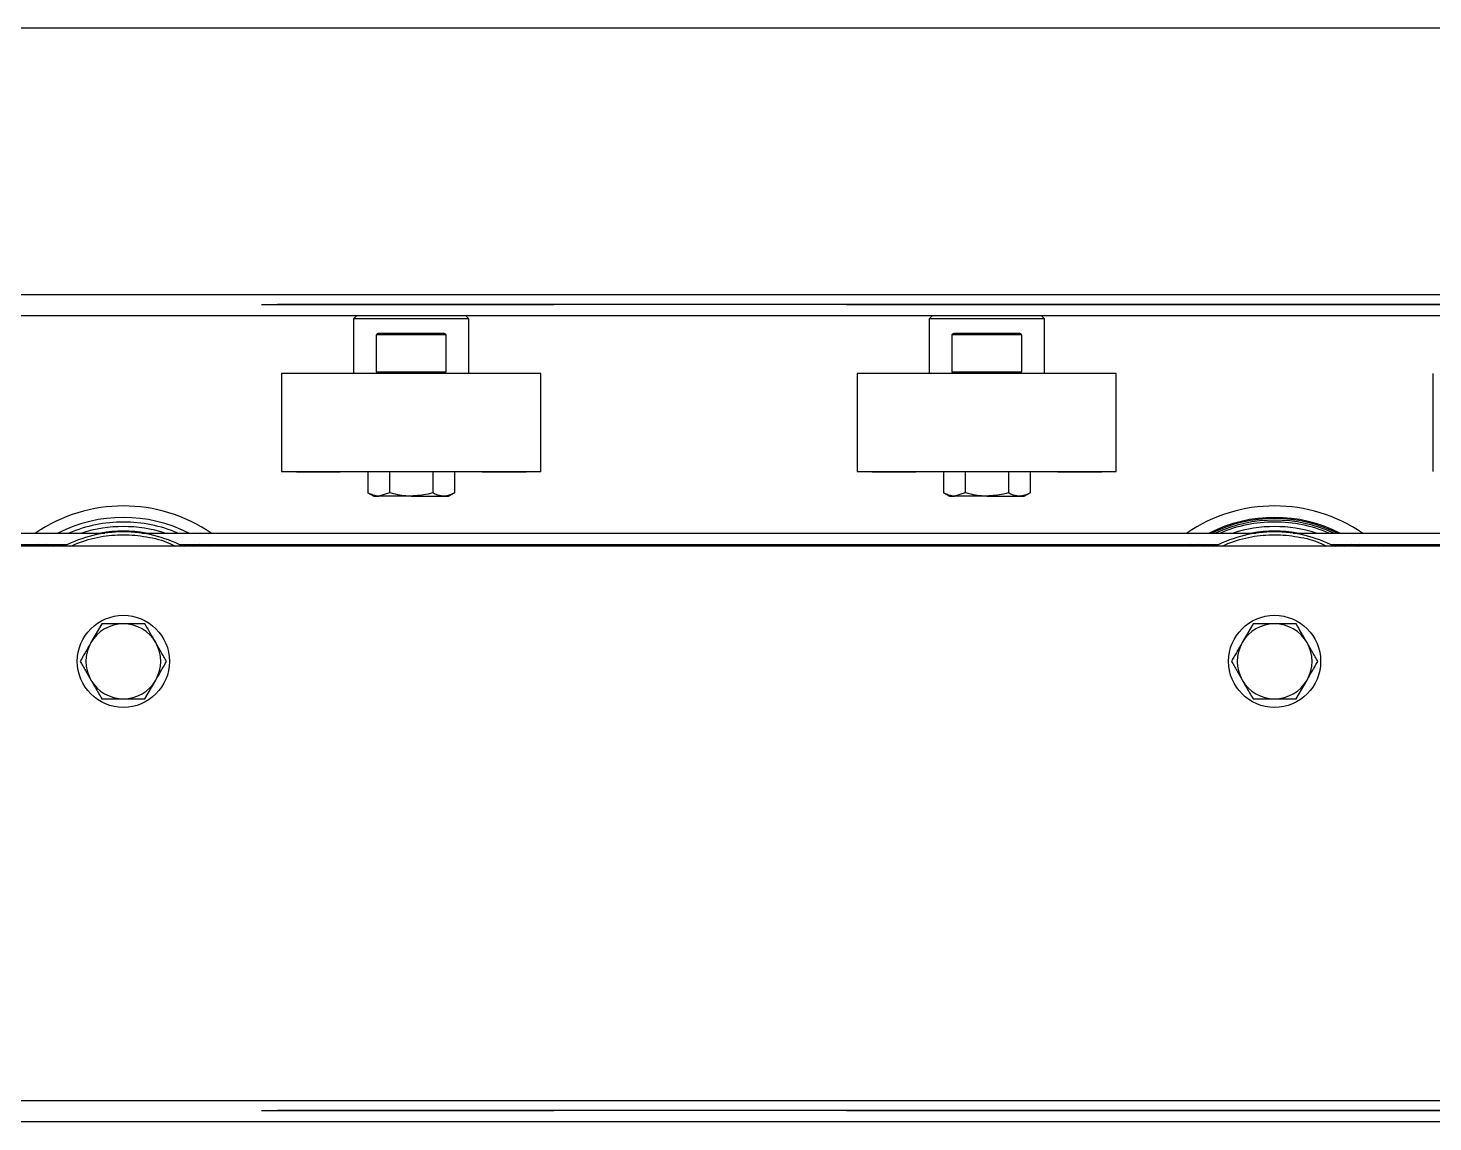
# Model space of a CAD drawing. Header units: millimetres. Extents: x 15 to 415, y 5 to 292.
# Drawn here: x 291.08 to 303.28, y 118.09 to 127.59 of the extents above; entities that cross this region are included whole.
import ezdxf

# ---------------------------------------------------------------- set-up
doc = ezdxf.new("R2010")
doc.units = ezdxf.units.MM
doc.linetypes.add('CENTERX2', pattern=[20.32, 12.7, -2.54, 2.54, -2.54])

msp = doc.modelspace()

# ---------------------------------------------------------------- linework, layer by layer
at = {"color": 7, "linetype": 'Continuous', "lineweight": 25}
for p, q in [((314.90737, 127.58944), (268.90737, 127.58944)), ((314.90737, 125.08944), (268.90737, 125.08944)), ((293.93237, 125.08944), (293.90737, 125.06444)), ((294.90737, 125.06444), (294.88237, 125.08944)), ((298.93237, 125.08944), (298.90737, 125.06444)), ((299.90737, 125.06444), (299.88237, 125.08944)), ((293.90737, 125.06444), (293.90737, 124.58944)), ((294.40737, 125.06444), (293.90737, 125.06444)), ((294.90737, 125.06444), (294.40737, 125.06444)), ((294.90737, 124.58944), (294.90737, 125.06444)), ((298.90737, 125.06444), (298.90737, 124.58944)), ((299.40737, 125.06444), (298.90737, 125.06444)), ((299.90737, 125.06444), (299.40737, 125.06444)), ((299.90737, 124.58944), (299.90737, 125.06444)), ((294.10737, 124.60444), (294.10737, 124.92444)), ((294.70737, 124.92444), (294.10737, 124.92444)), ((294.12848, 124.93944), (294.68625, 124.93944)), ((294.70737, 124.92444), (294.70737, 124.60444)), ((299.10737, 124.60444), (299.10737, 124.92444)), ((299.70737, 124.92444), (299.10737, 124.92444)), ((299.12848, 124.93944), (299.68625, 124.93944)), ((299.70737, 124.92444), (299.70737, 124.60444)), ((293.28237, 124.58944), (293.28237, 123.73944)), ((294.6002, 124.58944), (293.28237, 124.58944)), ((294.10737, 124.60444), (294.70737, 124.60444)), ((295.53237, 124.58944), (294.6002, 124.58944)), ((295.53237, 123.73944), (295.53237, 124.58944)), ((298.28237, 124.58944), (298.28237, 123.73944)), ((299.6002, 124.58944), (298.28237, 124.58944)), ((299.10737, 124.60444), (299.70737, 124.60444)), ((300.53237, 124.58944), (299.6002, 124.58944)), ((300.53237, 123.73944), (300.53237, 124.58944)), ((303.28237, 124.58944), (303.28237, 123.73944)), ((293.28237, 123.73944), (294.6002, 123.73944)), ((293.40758, 123.73944), (293.40758, 123.73444)), ((293.40801, 123.73444), (293.40801, 123.73944)), ((293.40801, 123.73444), (293.40872, 123.73444)), ((293.40918, 123.73944), (293.40918, 123.73444)), ((293.4107, 123.73444), (293.4107, 123.73944)), ((293.41693, 123.73444), (293.43462, 123.73444)), ((293.44106, 123.73444), (293.442, 123.73444)), ((293.442, 123.73444), (293.442, 123.73944)), ((293.442, 123.73444), (293.45236, 123.73444)), ((293.45236, 123.73444), (293.45236, 123.73944)), ((293.45236, 123.73444), (293.47266, 123.73444)), ((293.47266, 123.73444), (293.47266, 123.73944)), ((293.47266, 123.73444), (293.48851, 123.73444)), ((293.48857, 123.73444), (293.48857, 123.73944)), ((293.48857, 123.73444), (293.48974, 123.73444)), ((293.48974, 123.73944), (293.48974, 123.73444)), ((293.48974, 123.73444), (293.49985, 123.73444)), ((293.49985, 123.73444), (293.49985, 123.73944)), ((293.51868, 123.73444), (293.51868, 123.73944)), ((293.51868, 123.73444), (293.52386, 123.73444)), ((293.52386, 123.73444), (293.52386, 123.73944)), ((293.52386, 123.73444), (293.53686, 123.73444)), ((293.53891, 123.73444), (293.53891, 123.73944)), ((293.53891, 123.73444), (293.54579, 123.73444)), ((293.54579, 123.73444), (293.54579, 123.73944)), ((293.54579, 123.73444), (293.54771, 123.73444)), ((293.55975, 123.73444), (293.55975, 123.73944)), ((293.55975, 123.73444), (293.56661, 123.73444)), ((293.56661, 123.73444), (293.56661, 123.73944)), ((293.58043, 123.73444), (293.58043, 123.73944)), ((293.58043, 123.73444), (293.58302, 123.73444)), ((293.58343, 123.73444), (293.58343, 123.73944)), ((293.58343, 123.73444), (293.60729, 123.73444)), ((293.60729, 123.73444), (293.60729, 123.73944)), ((293.60936, 123.73944), (293.60936, 123.73444)), ((293.62928, 123.73444), (293.62928, 123.73944)), ((293.63209, 123.73444), (293.63209, 123.73944)), ((293.63209, 123.73444), (293.63473, 123.73444)), ((293.64054, 123.73444), (293.64054, 123.73944)), ((293.64054, 123.73444), (293.65669, 123.73444)), ((293.65669, 123.73444), (293.65669, 123.73944)), ((293.67848, 123.73444), (293.67848, 123.73944)), ((293.68132, 123.73444), (293.68132, 123.73944)), ((293.68132, 123.73444), (293.68276, 123.73444)), ((293.68276, 123.73444), (293.68276, 123.73944)), ((293.68276, 123.73444), (293.69587, 123.73444)), ((293.69587, 123.73444), (293.69587, 123.73944)), ((293.69587, 123.73444), (293.71271, 123.73444)), ((293.71271, 123.73444), (293.71271, 123.73944)), ((293.71271, 123.73444), (293.72573, 123.73444)), ((293.72573, 123.73444), (293.72573, 123.73944)), ((293.72573, 123.73444), (293.78292, 123.73444)), ((293.78292, 123.73444), (293.78292, 123.73944)), ((293.78533, 123.73444), (293.78533, 123.73944)), ((294.03209, 123.73944), (294.03209, 123.55347)), ((294.21973, 123.73944), (294.21973, 123.55347)), ((294.595, 123.73944), (294.595, 123.55347)), ((294.6002, 123.73944), (295.53237, 123.73944)), ((294.78264, 123.73944), (294.78264, 123.55347)), ((295.02761, 123.73444), (295.02761, 123.73944)), ((295.03, 123.73444), (295.03, 123.73944)), ((295.03, 123.73444), (295.06065, 123.73444)), ((295.06065, 123.73944), (295.06065, 123.73444)), ((295.06065, 123.73444), (295.07382, 123.73444)), ((295.07382, 123.73444), (295.07382, 123.73944)), ((295.08413, 123.73444), (295.08413, 123.73944)), ((295.08992, 123.73444), (295.08992, 123.73944)), ((295.08992, 123.73444), (295.10156, 123.73444)), ((295.10156, 123.73444), (295.10156, 123.73944)), ((295.10156, 123.73444), (295.11635, 123.73444)), ((295.11635, 123.73444), (295.11635, 123.73944)), ((295.11635, 123.73444), (295.128, 123.73444)), ((295.128, 123.73944), (295.128, 123.73444)), ((295.128, 123.73444), (295.14168, 123.73444)), ((295.14587, 123.73444), (295.14587, 123.73944)), ((295.14587, 123.73444), (295.16031, 123.73444)), ((295.16031, 123.73444), (295.16031, 123.73944)), ((295.17571, 123.73444), (295.17571, 123.73944)), ((295.17571, 123.73444), (295.18465, 123.73444)), ((295.18465, 123.73444), (295.18465, 123.73944)), ((295.18465, 123.73444), (295.19327, 123.73444)), ((295.19327, 123.73444), (295.19327, 123.73944)), ((295.19327, 123.73444), (295.20222, 123.73444)), ((295.20222, 123.73444), (295.20222, 123.73944)), ((295.20222, 123.73444), (295.21086, 123.73444)), ((295.21086, 123.73444), (295.21086, 123.73944)), ((295.21086, 123.73444), (295.21978, 123.73444)), ((295.21978, 123.73444), (295.21978, 123.73944)), ((295.21978, 123.73444), (295.22927, 123.73444)), ((295.22927, 123.73444), (295.22927, 123.73944)), ((295.22927, 123.73444), (295.23689, 123.73444)), ((295.23689, 123.73444), (295.23689, 123.73944)), ((295.23689, 123.73444), (295.24032, 123.73444)), ((295.24032, 123.73444), (295.24032, 123.73944)), ((295.24032, 123.73444), (295.24628, 123.73444)), ((295.26174, 123.73444), (295.26174, 123.73944)), ((295.28058, 123.73444), (295.28658, 123.73444)), ((295.28898, 123.73944), (295.28898, 123.73444)), ((295.28908, 123.73444), (295.28908, 123.73944)), ((295.28908, 123.73444), (295.32815, 123.73444)), ((295.32815, 123.73444), (295.32815, 123.73944)), ((295.33893, 123.73944), (295.33893, 123.73444)), ((295.33893, 123.73444), (295.36562, 123.73444)), ((295.36562, 123.73444), (295.36562, 123.73944)), ((295.36687, 123.73444), (295.37695, 123.73444)), ((295.37695, 123.73444), (295.37695, 123.73944)), ((295.37695, 123.73444), (295.38741, 123.73444)), ((295.38741, 123.73444), (295.38741, 123.73944)), ((295.39057, 123.73444), (295.39502, 123.73444)), ((295.39502, 123.73944), (295.39502, 123.73444)), ((295.3978, 123.73444), (295.3978, 123.73944)), ((295.39803, 123.73444), (295.4, 123.73444)), ((295.4, 123.73944), (295.4, 123.73444)), ((295.4021, 123.73444), (295.4021, 123.73944)), ((295.40302, 123.73444), (295.40716, 123.73444)), ((295.40716, 123.73944), (295.40716, 123.73444)), ((298.28237, 123.73944), (299.6002, 123.73944)), ((298.40758, 123.73944), (298.40758, 123.73444)), ((298.40801, 123.73444), (298.40801, 123.73944)), ((298.40801, 123.73444), (298.40872, 123.73444)), ((298.40918, 123.73944), (298.40918, 123.73444)), ((298.4107, 123.73444), (298.4107, 123.73944)), ((298.41693, 123.73444), (298.43462, 123.73444)), ((298.44106, 123.73444), (298.442, 123.73444)), ((298.442, 123.73444), (298.442, 123.73944)), ((298.442, 123.73444), (298.45236, 123.73444)), ((298.45236, 123.73444), (298.45236, 123.73944)), ((298.45236, 123.73444), (298.47266, 123.73444)), ((298.47266, 123.73444), (298.47266, 123.73944)), ((298.47266, 123.73444), (298.48851, 123.73444)), ((298.48857, 123.73444), (298.48857, 123.73944)), ((298.48857, 123.73444), (298.48974, 123.73444)), ((298.48974, 123.73944), (298.48974, 123.73444)), ((298.48974, 123.73444), (298.49985, 123.73444)), ((298.49985, 123.73444), (298.49985, 123.73944)), ((298.51868, 123.73444), (298.51868, 123.73944)), ((298.51868, 123.73444), (298.52386, 123.73444)), ((298.52386, 123.73444), (298.52386, 123.73944)), ((298.52386, 123.73444), (298.53686, 123.73444)), ((298.53891, 123.73444), (298.53891, 123.73944)), ((298.53891, 123.73444), (298.54579, 123.73444)), ((298.54579, 123.73444), (298.54579, 123.73944)), ((298.54579, 123.73444), (298.54771, 123.73444)), ((298.55975, 123.73444), (298.55975, 123.73944)), ((298.55975, 123.73444), (298.56661, 123.73444)), ((298.56661, 123.73444), (298.56661, 123.73944)), ((298.58043, 123.73444), (298.58043, 123.73944)), ((298.58043, 123.73444), (298.58302, 123.73444)), ((298.58343, 123.73444), (298.58343, 123.73944)), ((298.58343, 123.73444), (298.60729, 123.73444)), ((298.60729, 123.73444), (298.60729, 123.73944)), ((298.60936, 123.73944), (298.60936, 123.73444)), ((298.62928, 123.73444), (298.62928, 123.73944)), ((298.63209, 123.73444), (298.63209, 123.73944)), ((298.63209, 123.73444), (298.63473, 123.73444)), ((298.64054, 123.73444), (298.64054, 123.73944)), ((298.64054, 123.73444), (298.65669, 123.73444)), ((298.65669, 123.73444), (298.65669, 123.73944)), ((298.67848, 123.73444), (298.67848, 123.73944)), ((298.68132, 123.73444), (298.68132, 123.73944)), ((298.68132, 123.73444), (298.68276, 123.73444)), ((298.68276, 123.73444), (298.68276, 123.73944)), ((298.68276, 123.73444), (298.69587, 123.73444)), ((298.69587, 123.73444), (298.69587, 123.73944)), ((298.69587, 123.73444), (298.71271, 123.73444)), ((298.71271, 123.73444), (298.71271, 123.73944)), ((298.71271, 123.73444), (298.72573, 123.73444)), ((298.72573, 123.73444), (298.72573, 123.73944)), ((298.72573, 123.73444), (298.78292, 123.73444)), ((298.78292, 123.73444), (298.78292, 123.73944)), ((298.78533, 123.73444), (298.78533, 123.73944)), ((299.03209, 123.73944), (299.03209, 123.55347)), ((299.21973, 123.73944), (299.21973, 123.55347)), ((299.595, 123.73944), (299.595, 123.55347)), ((299.6002, 123.73944), (300.53237, 123.73944)), ((299.78264, 123.73944), (299.78264, 123.55347)), ((300.02761, 123.73444), (300.02761, 123.73944)), ((300.03, 123.73444), (300.03, 123.73944)), ((300.03, 123.73444), (300.06065, 123.73444)), ((300.06065, 123.73944), (300.06065, 123.73444)), ((300.06065, 123.73444), (300.07382, 123.73444)), ((300.07382, 123.73444), (300.07382, 123.73944)), ((300.08413, 123.73444), (300.08413, 123.73944)), ((300.08992, 123.73444), (300.08992, 123.73944)), ((300.08992, 123.73444), (300.10156, 123.73444)), ((300.10156, 123.73444), (300.10156, 123.73944)), ((300.10156, 123.73444), (300.11635, 123.73444)), ((300.11635, 123.73444), (300.11635, 123.73944)), ((300.11635, 123.73444), (300.128, 123.73444)), ((300.128, 123.73944), (300.128, 123.73444)), ((300.128, 123.73444), (300.14168, 123.73444)), ((300.14587, 123.73444), (300.14587, 123.73944)), ((300.14587, 123.73444), (300.16031, 123.73444)), ((300.16031, 123.73444), (300.16031, 123.73944)), ((300.17571, 123.73444), (300.17571, 123.73944)), ((300.17571, 123.73444), (300.18465, 123.73444)), ((300.18465, 123.73444), (300.18465, 123.73944)), ((300.18465, 123.73444), (300.19327, 123.73444)), ((300.19327, 123.73444), (300.19327, 123.73944)), ((300.19327, 123.73444), (300.20222, 123.73444)), ((300.20222, 123.73444), (300.20222, 123.73944)), ((300.20222, 123.73444), (300.21086, 123.73444)), ((300.21086, 123.73444), (300.21086, 123.73944)), ((300.21086, 123.73444), (300.21978, 123.73444)), ((300.21978, 123.73444), (300.21978, 123.73944)), ((300.21978, 123.73444), (300.22927, 123.73444)), ((300.22927, 123.73444), (300.22927, 123.73944)), ((300.22927, 123.73444), (300.23689, 123.73444)), ((300.23689, 123.73444), (300.23689, 123.73944)), ((300.23689, 123.73444), (300.24032, 123.73444)), ((300.24032, 123.73444), (300.24032, 123.73944)), ((300.24032, 123.73444), (300.24628, 123.73444)), ((300.25788, 123.73444), (300.26282, 123.73444)), ((300.26174, 123.73444), (300.26174, 123.73944)), ((300.28058, 123.73444), (300.28658, 123.73444)), ((300.28898, 123.73944), (300.28898, 123.73444)), ((300.28908, 123.73444), (300.28908, 123.73944)), ((300.28908, 123.73444), (300.32815, 123.73444)), ((300.32815, 123.73444), (300.32815, 123.73944)), ((300.33893, 123.73944), (300.33893, 123.73444)), ((300.33893, 123.73444), (300.36562, 123.73444)), ((300.36562, 123.73444), (300.36562, 123.73944)), ((300.36687, 123.73444), (300.37695, 123.73444)), ((300.37695, 123.73444), (300.37695, 123.73944)), ((300.37695, 123.73444), (300.38741, 123.73444)), ((300.38741, 123.73444), (300.38741, 123.73944)), ((300.39057, 123.73444), (300.39502, 123.73444)), ((300.39502, 123.73944), (300.39502, 123.73444)), ((300.3978, 123.73444), (300.3978, 123.73944)), ((300.39803, 123.73444), (300.4, 123.73444)), ((300.4, 123.73944), (300.4, 123.73444)), ((300.4021, 123.73444), (300.4021, 123.73944)), ((300.40302, 123.73444), (300.40716, 123.73444)), ((300.40716, 123.73944), (300.40716, 123.73444)), ((294.03209, 123.55347), (294.08237, 123.52444)), ((294.08237, 123.52444), (294.12591, 123.52444)), ((294.21973, 123.55347), (294.12591, 123.52444)), ((294.40737, 123.52444), (294.12591, 123.52444)), ((294.40737, 123.52444), (294.68882, 123.52444)), ((294.68882, 123.52444), (294.73237, 123.52444)), ((294.73237, 123.52444), (294.78264, 123.55347)), ((299.03209, 123.55347), (299.08237, 123.52444)), ((299.08237, 123.52444), (299.12591, 123.52444)), ((299.21973, 123.55347), (299.12591, 123.52444)), ((299.40737, 123.52444), (299.12591, 123.52444)), ((299.40737, 123.52444), (299.68882, 123.52444)), ((299.68882, 123.52444), (299.73237, 123.52444)), ((299.73237, 123.52444), (299.78264, 123.55347)), ((282.06781, 123.20294), (291.74692, 123.20294)), ((292.06781, 123.20294), (301.74692, 123.20294)), ((302.06781, 123.20294), (311.74692, 123.20294)), ((314.90737, 123.08944), (268.90737, 123.08944)), ((282.39567, 123.10294), (291.41906, 123.10294)), ((291.17571, 123.10294), (291.15737, 123.08944)), ((291.24637, 123.10294), (291.22612, 123.08944)), ((292.39567, 123.10294), (301.41906, 123.10294)), ((292.58861, 123.08944), (292.56836, 123.10294)), ((292.79917, 123.10294), (292.81428, 123.08944)), ((301.00045, 123.08944), (301.01556, 123.10294)), ((301.17571, 123.10294), (301.15737, 123.08944)), ((301.19725, 123.08944), (301.21665, 123.10294)), ((301.24637, 123.10294), (301.22612, 123.08944)), ((302.39567, 123.10294), (311.41906, 123.10294)), ((302.58861, 123.08944), (302.56836, 123.10294)), ((302.59808, 123.10294), (302.61748, 123.08944)), ((302.65737, 123.08944), (302.63902, 123.10294)), ((302.79917, 123.10294), (302.81428, 123.08944)), ((291.71973, 122.41444), (291.62591, 122.25194)), ((301.71973, 122.41444), (301.62591, 122.25194)), ((292.095, 121.76444), (292.18882, 121.92694)), ((302.095, 121.76444), (302.18882, 121.92694)), ((314.5942, 118.08944), (269.22054, 118.08944))]:
    msp.add_line(p, q, dxfattribs=at)
at = {"color": 8, "linetype": 'Continuous', "lineweight": 25}
for p, q in [((268.90737, 125.27627), (314.90737, 125.27627)), ((291.29868, 123.08944), (291.32143, 123.10294)), ((291.37941, 123.08944), (291.40581, 123.10294)), ((292.40892, 123.10294), (292.43532, 123.08944)), ((292.4933, 123.10294), (292.51605, 123.08944)), ((301.17366, 123.08944), (301.19243, 123.10294)), ((301.29868, 123.08944), (301.32143, 123.10294)), ((301.37941, 123.08944), (301.40581, 123.10294)), ((302.40892, 123.10294), (302.43532, 123.08944)), ((302.4933, 123.10294), (302.51605, 123.08944)), ((302.62231, 123.10294), (302.64107, 123.08944)), ((268.90737, 118.27627), (314.90737, 118.27627))]:
    msp.add_line(p, q, dxfattribs=at)
at = {"color": 7, "linetype": 'CENTERX2'}
for p, q in [((366.90737, 125.18844), (216.90737, 125.18844)), ((216.90737, 125.18844), (366.90737, 125.18844)), ((216.90737, 118.18844), (366.90737, 118.18844)), ((366.90737, 118.18844), (216.90737, 118.18844))]:
    msp.add_line(p, q, dxfattribs=at)
at = {"color": 7, "linetype": 'Continuous', "lineweight": 25, "flags": 128}
for points in [[(292.65737, 123.08944), (292.64786, 123.09651), (292.63902, 123.10294)], [(292.63902, 123.10294), (292.64842, 123.09609), (292.65737, 123.08944)]]:
    msp.add_lwpolyline(points, dxfattribs=at)
at = {"color": 7, "linetype": 'Continuous', "lineweight": 25}
for centre in [(291.90737, 122.08944), (301.90737, 122.08944)]:
    msp.add_circle(centre, 0.4, dxfattribs=at)
for centre, radius, start, end in [((291.90737, 122.08944), 1.35, 55.569721, 124.430279), ((301.90737, 122.08944), 1.35, 55.569721, 124.430279), ((291.90737, 122.08944), 1.25, 62.973947, 117.026053), ((291.90737, 122.08944), 1.21, 90, 113.037645), ((291.90737, 122.08944), 1.21, 66.962355, 90), ((301.90737, 122.08944), 1.25, 62.973947, 117.026053), ((301.90737, 122.08944), 1.22649, 65.213844, 114.786156), ((301.90737, 122.08944), 1.21, 90, 113.037645), ((301.90737, 122.08944), 1.21, 66.962355, 90), ((291.90737, 122.08944), 1.125, 90, 117.266044), ((291.90737, 122.08944), 1.125, 62.733956, 90), ((301.90737, 122.08944), 1.125, 90, 117.266044), ((301.90737, 122.08944), 1.125, 62.733956, 90), ((291.90737, 122.08944), 0.325, 90, 150), ((291.90737, 122.08944), 0.325, 30, 90), ((301.90737, 122.08944), 0.325, 90, 150), ((301.90737, 122.08944), 0.325, 30, 90), ((291.90737, 122.08944), 0.325, 150, 210), ((291.90737, 122.08944), 0.325, 330, 30), ((301.90737, 122.08944), 0.325, 150, 210), ((301.90737, 122.08944), 0.325, 330, 30), ((291.90737, 122.08944), 0.325, 210, 270), ((291.90737, 122.08944), 0.325, 270, 330), ((301.90737, 122.08944), 0.325, 210, 270), ((301.90737, 122.08944), 0.325, 270, 330)]:
    msp.add_arc(centre, radius, start, end, dxfattribs=at)
at = {"color": 8, "linetype": 'Continuous', "lineweight": 25}
for centre, radius, start, end in [((291.90737, 122.08944), 1.17068, 72.018173, 107.981827), ((301.90737, 122.08944), 1.24029, 63.866951, 116.133049), ((301.90737, 122.08944), 1.17068, 72.018173, 107.981827), ((291.90737, 122.08944), 1.13081, 79.961409, 100.038591), ((301.90737, 122.08944), 1.13081, 79.961409, 100.038591)]:
    msp.add_arc(centre, radius, start, end, dxfattribs=at)
at = {"color": 7, "linetype": 'Continuous', "lineweight": 25}
for points, knots in [([(294.10737, 124.92444), (294.10749, 124.92566), (294.10772, 124.92809), (294.10966, 124.93174), (294.11251, 124.93466), (294.11605, 124.93684), (294.11979, 124.93831), (294.12396, 124.93927), (294.12697, 124.93938), (294.12848, 124.93944)], [0, 0, 0, 0, 0.11116437, 0.22155782, 0.39117964, 0.52732907, 0.66706995, 0.83215896, 1, 1, 1, 1]), ([(294.68625, 124.93944), (294.68832, 124.93933), (294.69254, 124.93911), (294.69812, 124.93725), (294.70209, 124.93473), (294.70451, 124.93227), (294.70611, 124.92991), (294.70718, 124.92721), (294.70731, 124.92526), (294.70737, 124.92444)], [0, 0, 0, 0, 0.229450284, 0.466684963, 0.643088592, 0.731025051, 0.821782574, 0.924949013, 1, 1, 1, 1]), ([(299.10737, 124.92444), (299.10749, 124.92566), (299.10772, 124.92809), (299.10966, 124.93174), (299.11251, 124.93466), (299.11605, 124.93684), (299.11979, 124.93831), (299.12396, 124.93927), (299.12697, 124.93938), (299.12848, 124.93944)], [0, 0, 0, 0, 0.11116437, 0.22155782, 0.39117964, 0.52732907, 0.66706995, 0.83215896, 1, 1, 1, 1]), ([(299.68625, 124.93944), (299.68832, 124.93933), (299.69254, 124.93911), (299.69812, 124.93725), (299.70209, 124.93473), (299.70451, 124.93227), (299.70611, 124.92991), (299.70718, 124.92721), (299.70731, 124.92526), (299.70737, 124.92444)], [0, 0, 0, 0, 0.229450284, 0.466684963, 0.643088592, 0.731025051, 0.821782574, 0.924949013, 1, 1, 1, 1]), ([(294.12848, 124.58944), (294.12641, 124.58956), (294.1222, 124.58978), (294.11662, 124.59164), (294.11264, 124.59416), (294.11022, 124.59662), (294.10862, 124.59898), (294.10755, 124.60168), (294.10742, 124.60362), (294.10737, 124.60444)], [0, 0, 0, 0, 0.22945028, 0.46668496, 0.64308859, 0.73102505, 0.82178257, 0.92494901, 1, 1, 1, 1]), ([(294.70737, 124.60444), (294.70725, 124.60323), (294.70701, 124.6008), (294.70508, 124.59714), (294.70222, 124.59423), (294.69868, 124.59205), (294.69494, 124.59058), (294.69077, 124.58962), (294.68776, 124.5895), (294.68625, 124.58944)], [0, 0, 0, 0, 0.111164368, 0.221557819, 0.391179643, 0.527329074, 0.667069947, 0.83215896, 1, 1, 1, 1]), ([(299.12848, 124.58944), (299.12641, 124.58956), (299.1222, 124.58978), (299.11662, 124.59164), (299.11264, 124.59416), (299.11022, 124.59662), (299.10862, 124.59898), (299.10755, 124.60168), (299.10742, 124.60362), (299.10737, 124.60444)], [0, 0, 0, 0, 0.22945028, 0.46668496, 0.64308859, 0.73102505, 0.82178257, 0.92494901, 1, 1, 1, 1]), ([(299.70737, 124.60444), (299.70725, 124.60323), (299.70701, 124.6008), (299.70508, 124.59714), (299.70222, 124.59423), (299.69868, 124.59205), (299.69494, 124.59058), (299.69077, 124.58962), (299.68776, 124.5895), (299.68625, 124.58944)], [0, 0, 0, 0, 0.111164368, 0.221557819, 0.391179643, 0.527329074, 0.667069947, 0.83215896, 1, 1, 1, 1]), ([(293.40758, 123.73444), (293.40762, 123.73444), (293.4077, 123.73444), (293.40782, 123.73444), (293.40794, 123.73444), (293.40801, 123.73444)], [0, 0, 0, 0, 0.25049932, 0.50093268, 1, 1, 1, 1]), ([(293.4107, 123.73444), (293.41403, 123.73444), (293.42068, 123.73444), (293.42943, 123.73444), (293.43486, 123.73444), (293.43697, 123.73444)], [0, 0, 0, 0, 0.37999062, 0.75962697, 1, 1, 1, 1]), ([(293.44037, 123.73444), (293.44034, 123.73444), (293.44028, 123.73444), (293.44052, 123.73444), (293.44077, 123.73444), (293.44111, 123.73444), (293.44153, 123.73444), (293.44184, 123.73444), (293.442, 123.73444)], [0, 0, 0, 0, 0.27327484, 0.42109323, 0.56521825, 0.70965688, 0.85477745, 1, 1, 1, 1]), ([(293.48881, 123.73444), (293.48872, 123.73444), (293.48855, 123.73444), (293.48847, 123.73444), (293.48851, 123.73444), (293.48872, 123.73444), (293.48908, 123.73444), (293.48949, 123.73444), (293.48974, 123.73444)], [0, 0, 0, 0, 0.15219733, 0.30538071, 0.45997636, 0.61886819, 0.77897902, 1, 1, 1, 1]), ([(293.49985, 123.73444), (293.50085, 123.73444), (293.50278, 123.73444), (293.50797, 123.73444), (293.51191, 123.73444), (293.51398, 123.73444), (293.51416, 123.73444)], [0, 0, 0, 0, 0.34442477, 0.66995648, 0.97202136, 1, 1, 1, 1]), ([(293.51635, 123.73444), (293.51634, 123.73444), (293.51625, 123.73444), (293.51629, 123.73444), (293.51647, 123.73444), (293.51677, 123.73444), (293.51726, 123.73444), (293.51791, 123.73444), (293.51843, 123.73444), (293.51868, 123.73444)], [0, 0, 0, 0, 0.01653062, 0.21682148, 0.31828921, 0.48616051, 0.65522941, 0.82729332, 1, 1, 1, 1]), ([(293.53675, 123.73444), (293.5368, 123.73444), (293.5369, 123.73444), (293.53827, 123.73444), (293.53891, 123.73444)], [0, 0, 0, 0, 0.52656025, 1, 1, 1, 1]), ([(293.54579, 123.73444), (293.54665, 123.73444), (293.54839, 123.73444), (293.55166, 123.73444), (293.55435, 123.73444), (293.55546, 123.73444)], [0, 0, 0, 0, 0.36861676, 0.73972635, 1, 1, 1, 1]), ([(293.55692, 123.73444), (293.55692, 123.73444), (293.5569, 123.73444), (293.55835, 123.73444), (293.55957, 123.73444), (293.55975, 123.73444)], [0, 0, 0, 0, 0.15876781, 0.87607023, 1, 1, 1, 1]), ([(293.56661, 123.73444), (293.56805, 123.73444), (293.5705, 123.73444), (293.57579, 123.73444), (293.57899, 123.73444), (293.58043, 123.73444)], [0, 0, 0, 0, 0.43959189, 0.74804775, 1, 1, 1, 1]), ([(293.60729, 123.73444), (293.60745, 123.73444), (293.60776, 123.73444), (293.60842, 123.73444), (293.60898, 123.73444), (293.60936, 123.73444)], [0, 0, 0, 0, 0.25034864, 0.5007655, 1, 1, 1, 1]), ([(293.60936, 123.73444), (293.61103, 123.73444), (293.61384, 123.73444), (293.61913, 123.73444), (293.6243, 123.73444), (293.62754, 123.73444), (293.62928, 123.73444)], [0, 0, 0, 0, 0.31857247, 0.53405374, 0.75020241, 1, 1, 1, 1]), ([(293.62928, 123.73444), (293.62953, 123.73444), (293.63003, 123.73444), (293.63094, 123.73444), (293.63163, 123.73444), (293.63209, 123.73444)], [0, 0, 0, 0, 0.25082463, 0.50196507, 1, 1, 1, 1]), ([(293.636, 123.73444), (293.63606, 123.73444), (293.6362, 123.73444), (293.6382, 123.73444), (293.63995, 123.73444), (293.64054, 123.73444)], [0, 0, 0, 0, 0.29169999, 0.76254839, 1, 1, 1, 1]), ([(293.65669, 123.73444), (293.65831, 123.73444), (293.66101, 123.73444), (293.6662, 123.73444), (293.67138, 123.73444), (293.67552, 123.73444), (293.67784, 123.73444), (293.67848, 123.73444)], [0, 0, 0, 0, 0.29156218, 0.48449602, 0.67811868, 0.91155997, 1, 1, 1, 1]), ([(293.67848, 123.73444), (293.67872, 123.73444), (293.67921, 123.73444), (293.68017, 123.73444), (293.68086, 123.73444), (293.68132, 123.73444)], [0, 0, 0, 0, 0.25018906, 0.50040982, 1, 1, 1, 1]), ([(293.78292, 123.73444), (293.78313, 123.73444), (293.78357, 123.73444), (293.7844, 123.73444), (293.78496, 123.73444), (293.78533, 123.73444)], [0, 0, 0, 0, 0.25036926, 0.50078188, 1, 1, 1, 1]), ([(293.78533, 123.73444), (293.78714, 123.73444), (293.78952, 123.73444), (293.78962, 123.73444), (293.78964, 123.73444)], [0, 0, 0, 0, 0.756072462, 1, 1, 1, 1]), ([(295.02509, 123.73444), (295.02501, 123.73444), (295.02473, 123.73444), (295.02586, 123.73444), (295.02714, 123.73444), (295.02761, 123.73444)], [0, 0, 0, 0, 0.21314141, 0.71661351, 1, 1, 1, 1]), ([(295.02761, 123.73444), (295.02779, 123.73444), (295.02814, 123.73444), (295.02891, 123.73444), (295.02956, 123.73444), (295.03, 123.73444)], [0, 0, 0, 0, 0.25045902, 0.50101274, 1, 1, 1, 1]), ([(295.0748, 123.73444), (295.075, 123.73444), (295.07667, 123.73444), (295.08, 123.73444), (295.08288, 123.73444), (295.08413, 123.73444)], [0, 0, 0, 0, 0.07067621, 0.59539733, 1, 1, 1, 1]), ([(295.08413, 123.73444), (295.08554, 123.73444), (295.08737, 123.73444), (295.08889, 123.73444), (295.08923, 123.73444)], [0, 0, 0, 0, 0.77627831, 1, 1, 1, 1]), ([(295.14289, 123.73444), (295.14293, 123.73444), (295.143, 123.73444), (295.14487, 123.73444), (295.14587, 123.73444)], [0, 0, 0, 0, 0.46669989, 1, 1, 1, 1]), ([(295.16031, 123.73444), (295.16244, 123.73444), (295.16558, 123.73444), (295.17176, 123.73444), (295.17686, 123.73444), (295.18006, 123.73444), (295.18175, 123.73444)], [0, 0, 0, 0, 0.40461672, 0.59534225, 0.78652504, 1, 1, 1, 1]), ([(295.24792, 123.73444), (295.24817, 123.73444), (295.24885, 123.73444), (295.25237, 123.73444), (295.25715, 123.73444), (295.26059, 123.73444), (295.26174, 123.73444)], [0, 0, 0, 0, 0.18044363, 0.4996936, 0.83322072, 1, 1, 1, 1]), ([(295.25788, 123.73444), (295.26114, 123.73444), (295.26522, 123.73444), (295.26944, 123.73444), (295.27029, 123.73444)], [0, 0, 0, 0, 0.7969489, 1, 1, 1, 1]), ([(295.26174, 123.73444), (295.26246, 123.73444), (295.26389, 123.73444), (295.26612, 123.73444), (295.26842, 123.73444), (295.27059, 123.73444), (295.27259, 123.73444), (295.27442, 123.73444), (295.27622, 123.73444), (295.27796, 123.73444), (295.27962, 123.73444), (295.2812, 123.73444), (295.28271, 123.73444), (295.28408, 123.73444), (295.28533, 123.73444), (295.28643, 123.73444), (295.28739, 123.73444), (295.28826, 123.73444), (295.28873, 123.73444), (295.28898, 123.73444)], [0, 0, 0, 0, 0.06628878, 0.13299179, 0.20156237, 0.27110744, 0.32584751, 0.38101955, 0.43752861, 0.49442981, 0.54915481, 0.60422618, 0.6605867, 0.71743599, 0.77093777, 0.82491453, 0.88036704, 0.93627695, 1, 1, 1, 1]), ([(295.27098, 123.73444), (295.27096, 123.73444), (295.27089, 123.73444), (295.27096, 123.73444), (295.27108, 123.73444), (295.27136, 123.73444), (295.2717, 123.73444), (295.27202, 123.73444), (295.27213, 123.73444)], [0, 0, 0, 0, 0.09795091, 0.2787516, 0.46031045, 0.59478195, 0.86465331, 1, 1, 1, 1]), ([(295.32815, 123.73444), (295.32845, 123.73444), (295.32904, 123.73444), (295.32996, 123.73444), (295.33091, 123.73444), (295.33181, 123.73444), (295.33265, 123.73444), (295.33343, 123.73444), (295.3342, 123.73444), (295.33492, 123.73444), (295.33559, 123.73444), (295.33621, 123.73444), (295.33679, 123.73444), (295.33731, 123.73444), (295.33776, 123.73444), (295.33815, 123.73444), (295.33848, 123.73444), (295.33873, 123.73444), (295.33887, 123.73444), (295.33893, 123.73444)], [0, 0, 0, 0, 0.06907481, 0.13836498, 0.2094942, 0.28183557, 0.34134062, 0.40136976, 0.46289835, 0.52490516, 0.58072871, 0.63695146, 0.69455548, 0.75269614, 0.80456157, 0.85688766, 0.91058525, 0.96461916, 1, 1, 1, 1]), ([(295.38881, 123.73444), (295.38922, 123.73444), (295.39122, 123.73444), (295.39321, 123.73444), (295.39479, 123.73444)], [0, 0, 0, 0, 0.20878597, 1, 1, 1, 1]), ([(295.3978, 123.73444), (295.39757, 123.73444), (295.3971, 123.73444), (295.3964, 123.73444), (295.39571, 123.73444), (295.39525, 123.73444), (295.39502, 123.73444)], [0, 0, 0, 0, 0.2506984, 0.50128538, 0.7506427, 1, 1, 1, 1]), ([(295.4, 123.73444), (295.40018, 123.73444), (295.40053, 123.73444), (295.40121, 123.73444), (295.40174, 123.73444), (295.4021, 123.73444)], [0, 0, 0, 0, 0.25063043, 0.50121468, 1, 1, 1, 1]), ([(298.40758, 123.73444), (298.40762, 123.73444), (298.4077, 123.73444), (298.40782, 123.73444), (298.40794, 123.73444), (298.40801, 123.73444)], [0, 0, 0, 0, 0.25049932, 0.50093268, 1, 1, 1, 1]), ([(298.4107, 123.73444), (298.41403, 123.73444), (298.42068, 123.73444), (298.42943, 123.73444), (298.43486, 123.73444), (298.43697, 123.73444)], [0, 0, 0, 0, 0.37999062, 0.75962697, 1, 1, 1, 1]), ([(298.44037, 123.73444), (298.44034, 123.73444), (298.44028, 123.73444), (298.44052, 123.73444), (298.44077, 123.73444), (298.44111, 123.73444), (298.44153, 123.73444), (298.44184, 123.73444), (298.442, 123.73444)], [0, 0, 0, 0, 0.27327484, 0.42109323, 0.56521825, 0.70965688, 0.85477745, 1, 1, 1, 1]), ([(298.48881, 123.73444), (298.48872, 123.73444), (298.48855, 123.73444), (298.48847, 123.73444), (298.48851, 123.73444), (298.48872, 123.73444), (298.48908, 123.73444), (298.48949, 123.73444), (298.48974, 123.73444)], [0, 0, 0, 0, 0.15219733, 0.30538071, 0.45997636, 0.61886819, 0.77897902, 1, 1, 1, 1]), ([(298.49985, 123.73444), (298.50085, 123.73444), (298.50278, 123.73444), (298.50797, 123.73444), (298.51191, 123.73444), (298.51398, 123.73444), (298.51416, 123.73444)], [0, 0, 0, 0, 0.34442477, 0.66995648, 0.97202136, 1, 1, 1, 1]), ([(298.51635, 123.73444), (298.51634, 123.73444), (298.51625, 123.73444), (298.51629, 123.73444), (298.51647, 123.73444), (298.51677, 123.73444), (298.51726, 123.73444), (298.51791, 123.73444), (298.51843, 123.73444), (298.51868, 123.73444)], [0, 0, 0, 0, 0.01653062, 0.21682148, 0.31828921, 0.48616051, 0.65522941, 0.82729332, 1, 1, 1, 1]), ([(298.53675, 123.73444), (298.5368, 123.73444), (298.5369, 123.73444), (298.53827, 123.73444), (298.53891, 123.73444)], [0, 0, 0, 0, 0.52656025, 1, 1, 1, 1]), ([(298.54579, 123.73444), (298.54665, 123.73444), (298.54839, 123.73444), (298.55166, 123.73444), (298.55435, 123.73444), (298.55546, 123.73444)], [0, 0, 0, 0, 0.36861676, 0.73972635, 1, 1, 1, 1]), ([(298.55692, 123.73444), (298.55692, 123.73444), (298.5569, 123.73444), (298.55835, 123.73444), (298.55957, 123.73444), (298.55975, 123.73444)], [0, 0, 0, 0, 0.15876781, 0.87607023, 1, 1, 1, 1]), ([(298.56661, 123.73444), (298.56805, 123.73444), (298.5705, 123.73444), (298.57579, 123.73444), (298.57899, 123.73444), (298.58043, 123.73444)], [0, 0, 0, 0, 0.439591886, 0.74804775, 1, 1, 1, 1]), ([(298.60729, 123.73444), (298.60745, 123.73444), (298.60776, 123.73444), (298.60842, 123.73444), (298.60898, 123.73444), (298.60936, 123.73444)], [0, 0, 0, 0, 0.25034864, 0.5007655, 1, 1, 1, 1]), ([(298.60936, 123.73444), (298.61103, 123.73444), (298.61384, 123.73444), (298.61913, 123.73444), (298.6243, 123.73444), (298.62754, 123.73444), (298.62928, 123.73444)], [0, 0, 0, 0, 0.31857247, 0.53405374, 0.75020241, 1, 1, 1, 1]), ([(298.62928, 123.73444), (298.62953, 123.73444), (298.63003, 123.73444), (298.63094, 123.73444), (298.63163, 123.73444), (298.63209, 123.73444)], [0, 0, 0, 0, 0.25082463, 0.50196507, 1, 1, 1, 1]), ([(298.636, 123.73444), (298.63606, 123.73444), (298.6362, 123.73444), (298.6382, 123.73444), (298.63995, 123.73444), (298.64054, 123.73444)], [0, 0, 0, 0, 0.29169999, 0.76254839, 1, 1, 1, 1]), ([(298.65669, 123.73444), (298.65831, 123.73444), (298.66101, 123.73444), (298.6662, 123.73444), (298.67138, 123.73444), (298.67552, 123.73444), (298.67784, 123.73444), (298.67848, 123.73444)], [0, 0, 0, 0, 0.29156218, 0.48449602, 0.67811868, 0.91155997, 1, 1, 1, 1]), ([(298.67848, 123.73444), (298.67872, 123.73444), (298.67921, 123.73444), (298.68017, 123.73444), (298.68086, 123.73444), (298.68132, 123.73444)], [0, 0, 0, 0, 0.25018906, 0.50040982, 1, 1, 1, 1]), ([(298.78292, 123.73444), (298.78313, 123.73444), (298.78357, 123.73444), (298.7844, 123.73444), (298.78496, 123.73444), (298.78533, 123.73444)], [0, 0, 0, 0, 0.25036926, 0.50078188, 1, 1, 1, 1]), ([(298.78533, 123.73444), (298.78714, 123.73444), (298.78952, 123.73444), (298.78962, 123.73444), (298.78964, 123.73444)], [0, 0, 0, 0, 0.75607246, 1, 1, 1, 1]), ([(300.02509, 123.73444), (300.02501, 123.73444), (300.02473, 123.73444), (300.02586, 123.73444), (300.02714, 123.73444), (300.02761, 123.73444)], [0, 0, 0, 0, 0.21314141, 0.71661351, 1, 1, 1, 1]), ([(300.02761, 123.73444), (300.02779, 123.73444), (300.02814, 123.73444), (300.02891, 123.73444), (300.02956, 123.73444), (300.03, 123.73444)], [0, 0, 0, 0, 0.25045902, 0.50101274, 1, 1, 1, 1]), ([(300.0748, 123.73444), (300.075, 123.73444), (300.07667, 123.73444), (300.08, 123.73444), (300.08288, 123.73444), (300.08413, 123.73444)], [0, 0, 0, 0, 0.07067621, 0.59539733, 1, 1, 1, 1]), ([(300.08413, 123.73444), (300.08554, 123.73444), (300.08737, 123.73444), (300.08889, 123.73444), (300.08923, 123.73444)], [0, 0, 0, 0, 0.776278305, 1, 1, 1, 1]), ([(300.14289, 123.73444), (300.14293, 123.73444), (300.143, 123.73444), (300.14487, 123.73444), (300.14587, 123.73444)], [0, 0, 0, 0, 0.46669989, 1, 1, 1, 1]), ([(300.16031, 123.73444), (300.16244, 123.73444), (300.16558, 123.73444), (300.17176, 123.73444), (300.17686, 123.73444), (300.18006, 123.73444), (300.18175, 123.73444)], [0, 0, 0, 0, 0.40461672, 0.59534225, 0.78652504, 1, 1, 1, 1]), ([(300.24792, 123.73444), (300.24817, 123.73444), (300.24885, 123.73444), (300.25237, 123.73444), (300.25715, 123.73444), (300.26059, 123.73444), (300.26174, 123.73444)], [0, 0, 0, 0, 0.180443629, 0.499693604, 0.833220718, 1, 1, 1, 1]), ([(300.26174, 123.73444), (300.26246, 123.73444), (300.26389, 123.73444), (300.26612, 123.73444), (300.26842, 123.73444), (300.27059, 123.73444), (300.27259, 123.73444), (300.27442, 123.73444), (300.27622, 123.73444), (300.27796, 123.73444), (300.27962, 123.73444), (300.2812, 123.73444), (300.28271, 123.73444), (300.28408, 123.73444), (300.28533, 123.73444), (300.28643, 123.73444), (300.28739, 123.73444), (300.28826, 123.73444), (300.28873, 123.73444), (300.28898, 123.73444)], [0, 0, 0, 0, 0.06628878, 0.13299179, 0.20156237, 0.27110744, 0.32584751, 0.38101955, 0.43752861, 0.49442981, 0.54915481, 0.60422618, 0.6605867, 0.71743599, 0.77093777, 0.82491453, 0.88036704, 0.93627695, 1, 1, 1, 1]), ([(300.27098, 123.73444), (300.27096, 123.73444), (300.27089, 123.73444), (300.27096, 123.73444), (300.27108, 123.73444), (300.27136, 123.73444), (300.2717, 123.73444), (300.27202, 123.73444), (300.27213, 123.73444)], [0, 0, 0, 0, 0.097950912, 0.278751597, 0.460310447, 0.594781952, 0.864653314, 1, 1, 1, 1]), ([(300.32815, 123.73444), (300.32845, 123.73444), (300.32904, 123.73444), (300.32996, 123.73444), (300.33091, 123.73444), (300.33181, 123.73444), (300.33265, 123.73444), (300.33343, 123.73444), (300.3342, 123.73444), (300.33492, 123.73444), (300.33559, 123.73444), (300.33621, 123.73444), (300.33679, 123.73444), (300.33731, 123.73444), (300.33776, 123.73444), (300.33815, 123.73444), (300.33848, 123.73444), (300.33873, 123.73444), (300.33887, 123.73444), (300.33893, 123.73444)], [0, 0, 0, 0, 0.06907481, 0.13836498, 0.2094942, 0.28183557, 0.34134062, 0.40136976, 0.46289835, 0.52490516, 0.58072871, 0.63695146, 0.69455548, 0.75269614, 0.80456157, 0.85688766, 0.91058525, 0.96461916, 1, 1, 1, 1]), ([(300.38881, 123.73444), (300.38922, 123.73444), (300.39122, 123.73444), (300.39321, 123.73444), (300.39479, 123.73444)], [0, 0, 0, 0, 0.20878597, 1, 1, 1, 1]), ([(300.3978, 123.73444), (300.39757, 123.73444), (300.3971, 123.73444), (300.3964, 123.73444), (300.39571, 123.73444), (300.39525, 123.73444), (300.39502, 123.73444)], [0, 0, 0, 0, 0.2506984, 0.50128538, 0.7506427, 1, 1, 1, 1]), ([(300.4, 123.73444), (300.40018, 123.73444), (300.40053, 123.73444), (300.40121, 123.73444), (300.40174, 123.73444), (300.4021, 123.73444)], [0, 0, 0, 0, 0.25063043, 0.50121468, 1, 1, 1, 1]), ([(294.12591, 123.52444), (294.12368, 123.52448), (294.11782, 123.52456), (294.1083, 123.52541), (294.09738, 123.52718), (294.08277, 123.53064), (294.0682, 123.53565), (294.05372, 123.54203), (294.04286, 123.54741), (294.03568, 123.55145), (294.03209, 123.55347)], [0, 0, 0, 0, 0.07003611, 0.18484299, 0.29981661, 0.41526294, 0.64786676, 0.76502468, 0.88247311, 1, 1, 1, 1]), ([(294.40737, 123.52444), (294.39201, 123.52479), (294.32851, 123.52624), (294.26664, 123.54173), (294.21973, 123.55347)], [0, 0, 0, 0, 0.24185142, 1, 1, 1, 1]), ([(294.595, 123.55347), (294.58133, 123.54965), (294.52022, 123.53255), (294.45669, 123.52799), (294.40737, 123.52444)], [0, 0, 0, 0, 0.22371328, 1, 1, 1, 1]), ([(294.68882, 123.52444), (294.6866, 123.52448), (294.67465, 123.52465), (294.65299, 123.52809), (294.62384, 123.53792), (294.60472, 123.54823), (294.595, 123.55347)], [0, 0, 0, 0, 0.07005137, 0.3766066, 0.68307341, 1, 1, 1, 1]), ([(294.78264, 123.55347), (294.77887, 123.55135), (294.76752, 123.54498), (294.74829, 123.5361), (294.72479, 123.52839), (294.70488, 123.52486), (294.69285, 123.52455), (294.68882, 123.52444)], [0, 0, 0, 0, 0.12359753, 0.37124782, 0.62101355, 0.87330139, 1, 1, 1, 1]), ([(299.12591, 123.52444), (299.12368, 123.52448), (299.11782, 123.52456), (299.1083, 123.52541), (299.09738, 123.52718), (299.08277, 123.53064), (299.0682, 123.53565), (299.05372, 123.54203), (299.04286, 123.54741), (299.03568, 123.55145), (299.03209, 123.55347)], [0, 0, 0, 0, 0.07003611, 0.18484299, 0.29981661, 0.41526294, 0.64786676, 0.76502468, 0.88247311, 1, 1, 1, 1]), ([(299.40737, 123.52444), (299.39201, 123.52479), (299.32851, 123.52624), (299.26664, 123.54173), (299.21973, 123.55347)], [0, 0, 0, 0, 0.241851417, 1, 1, 1, 1]), ([(299.595, 123.55347), (299.58133, 123.54965), (299.52022, 123.53255), (299.45669, 123.52799), (299.40737, 123.52444)], [0, 0, 0, 0, 0.22371328, 1, 1, 1, 1]), ([(299.68882, 123.52444), (299.6866, 123.52448), (299.67465, 123.52465), (299.65299, 123.52809), (299.62384, 123.53792), (299.60472, 123.54823), (299.595, 123.55347)], [0, 0, 0, 0, 0.07005137, 0.3766066, 0.68307341, 1, 1, 1, 1]), ([(299.78264, 123.55347), (299.77887, 123.55135), (299.76752, 123.54498), (299.74829, 123.5361), (299.72479, 123.52839), (299.70488, 123.52486), (299.69285, 123.52455), (299.68882, 123.52444)], [0, 0, 0, 0, 0.12359753, 0.37124782, 0.62101355, 0.87330139, 1, 1, 1, 1]), ([(291.90737, 122.41444), (291.89201, 122.41444), (291.82851, 122.41444), (291.76664, 122.41444), (291.71973, 122.41444)], [0, 0, 0, 0, 0.24185142, 1, 1, 1, 1]), ([(292.095, 122.41444), (292.08133, 122.41444), (292.02022, 122.41444), (291.95669, 122.41444), (291.90737, 122.41444)], [0, 0, 0, 0, 0.22371328, 1, 1, 1, 1]), ([(292.18882, 122.25194), (292.1866, 122.2558), (292.16976, 122.28496), (292.13801, 122.33996), (292.10943, 122.38947), (292.095, 122.41444)], [0, 0, 0, 0, 0.07007691, 0.53077766, 1, 1, 1, 1]), ([(301.90737, 122.41444), (301.89201, 122.41444), (301.82851, 122.41444), (301.76664, 122.41444), (301.71973, 122.41444)], [0, 0, 0, 0, 0.24185142, 1, 1, 1, 1]), ([(302.095, 122.41444), (302.08133, 122.41444), (302.02022, 122.41444), (301.95669, 122.41444), (301.90737, 122.41444)], [0, 0, 0, 0, 0.22371328, 1, 1, 1, 1]), ([(302.18882, 122.25194), (302.1866, 122.2558), (302.16976, 122.28496), (302.13801, 122.33996), (302.10943, 122.38947), (302.095, 122.41444)], [0, 0, 0, 0, 0.07007691, 0.53077766, 1, 1, 1, 1]), ([(291.62591, 122.25194), (291.62368, 122.24809), (291.61782, 122.23793), (291.6083, 122.22145), (291.59738, 122.20252), (291.58277, 122.17723), (291.5682, 122.152), (291.55372, 122.1269), (291.54286, 122.1081), (291.53568, 122.09567), (291.53209, 122.08944)], [0, 0, 0, 0, 0.07003611, 0.18484299, 0.29981661, 0.41526294, 0.64786676, 0.76502468, 0.88247311, 1, 1, 1, 1]), ([(292.28264, 122.08944), (292.27507, 122.10257), (292.25988, 122.12888), (292.24051, 122.16242), (292.22481, 122.18961), (292.2129, 122.21025), (292.20088, 122.23105), (292.19285, 122.24498), (292.18882, 122.25194)], [0, 0, 0, 0, 0.2473449, 0.49601219, 0.62098533, 0.74684355, 0.87330953, 1, 1, 1, 1]), ([(301.62591, 122.25194), (301.62368, 122.24809), (301.61782, 122.23793), (301.6083, 122.22145), (301.59738, 122.20252), (301.58277, 122.17723), (301.5682, 122.152), (301.55372, 122.1269), (301.54286, 122.1081), (301.53568, 122.09567), (301.53209, 122.08944)], [0, 0, 0, 0, 0.070036107, 0.184842993, 0.299816611, 0.41526294, 0.647866756, 0.765024679, 0.882473115, 1, 1, 1, 1]), ([(302.28264, 122.08944), (302.27507, 122.10257), (302.25988, 122.12888), (302.24051, 122.16242), (302.22481, 122.18961), (302.2129, 122.21025), (302.20088, 122.23105), (302.19285, 122.24498), (302.18882, 122.25194)], [0, 0, 0, 0, 0.2473449, 0.49601219, 0.62098533, 0.74684355, 0.87330953, 1, 1, 1, 1]), ([(291.53209, 122.08944), (291.53587, 122.0829), (291.54721, 122.06325), (291.56644, 122.02995), (291.58994, 121.98924), (291.60985, 121.95475), (291.62189, 121.93391), (291.62591, 121.92694)], [0, 0, 0, 0, 0.12359753, 0.37124782, 0.62101355, 0.87330139, 1, 1, 1, 1]), ([(292.18882, 121.92694), (292.19105, 121.9308), (292.20057, 121.94728), (292.21374, 121.9701), (292.22829, 121.9953), (292.23921, 122.01422), (292.25013, 122.03313), (292.26102, 122.05198), (292.27187, 122.07078), (292.27905, 122.08322), (292.28264, 122.08944)], [0, 0, 0, 0, 0.07003681, 0.29977827, 0.41522575, 0.53148028, 0.64786324, 0.76502233, 0.88247194, 1, 1, 1, 1]), ([(301.53209, 122.08944), (301.53587, 122.0829), (301.54721, 122.06325), (301.56644, 122.02995), (301.58994, 121.98924), (301.60985, 121.95475), (301.62189, 121.93391), (301.62591, 121.92694)], [0, 0, 0, 0, 0.12359753, 0.37124782, 0.62101355, 0.87330139, 1, 1, 1, 1]), ([(302.18882, 121.92694), (302.19105, 121.9308), (302.20057, 121.94728), (302.21374, 121.9701), (302.22829, 121.9953), (302.23921, 122.01422), (302.25013, 122.03313), (302.26102, 122.05198), (302.27187, 122.07078), (302.27905, 122.08322), (302.28264, 122.08944)], [0, 0, 0, 0, 0.07003681, 0.29977827, 0.41522575, 0.53148028, 0.64786324, 0.76502233, 0.88247194, 1, 1, 1, 1]), ([(291.62591, 121.92694), (291.62813, 121.92309), (291.64009, 121.90239), (291.66174, 121.86488), (291.69089, 121.81438), (291.71001, 121.78128), (291.71973, 121.76444)], [0, 0, 0, 0, 0.07005137, 0.3766066, 0.68307341, 1, 1, 1, 1]), ([(301.62591, 121.92694), (301.62813, 121.92309), (301.64009, 121.90239), (301.66174, 121.86488), (301.69089, 121.81438), (301.71001, 121.78128), (301.71973, 121.76444)], [0, 0, 0, 0, 0.07005137, 0.3766066, 0.68307341, 1, 1, 1, 1]), ([(291.71973, 121.76444), (291.7429, 121.76444), (291.78945, 121.76444), (291.84489, 121.76444), (291.88435, 121.76444), (291.89969, 121.76444), (291.90737, 121.76444)], [0, 0, 0, 0, 0.377424081, 0.758342626, 0.879073433, 1, 1, 1, 1]), ([(291.90737, 121.76444), (291.95669, 121.76444), (292.02022, 121.76444), (292.08133, 121.76444), (292.095, 121.76444)], [0, 0, 0, 0, 0.77628672, 1, 1, 1, 1]), ([(301.71973, 121.76444), (301.7429, 121.76444), (301.78945, 121.76444), (301.84489, 121.76444), (301.88435, 121.76444), (301.89969, 121.76444), (301.90737, 121.76444)], [0, 0, 0, 0, 0.377424081, 0.758342626, 0.879073433, 1, 1, 1, 1]), ([(301.90737, 121.76444), (301.95669, 121.76444), (302.02022, 121.76444), (302.08133, 121.76444), (302.095, 121.76444)], [0, 0, 0, 0, 0.77628672, 1, 1, 1, 1])]:
    msp.add_open_spline(points, degree=3, knots=knots, dxfattribs=at)
at = {"color": 8, "linetype": 'Continuous', "lineweight": 25}
for points in [[(291.45247, 123.08944), (291.46905, 123.09724), (291.54991, 123.13527), (291.70236, 123.1759), (291.90751, 123.19628), (292.11176, 123.17482), (292.26457, 123.13887), (292.34168, 123.09728), (292.35622, 123.08944)], [(301.45247, 123.08944), (301.46905, 123.09724), (301.54991, 123.13527), (301.70236, 123.1759), (301.90751, 123.19628), (302.11176, 123.17482), (302.26457, 123.13887), (302.34168, 123.09728), (302.35622, 123.08944)]]:
    msp.add_open_spline(points, degree=3, knots=[0, 0, 0, 0, 0.05890759, 0.28736724, 0.50291563, 0.71846401, 0.94692366, 1, 1, 1, 1], dxfattribs=at)

doc.saveas('drawing.dxf')
